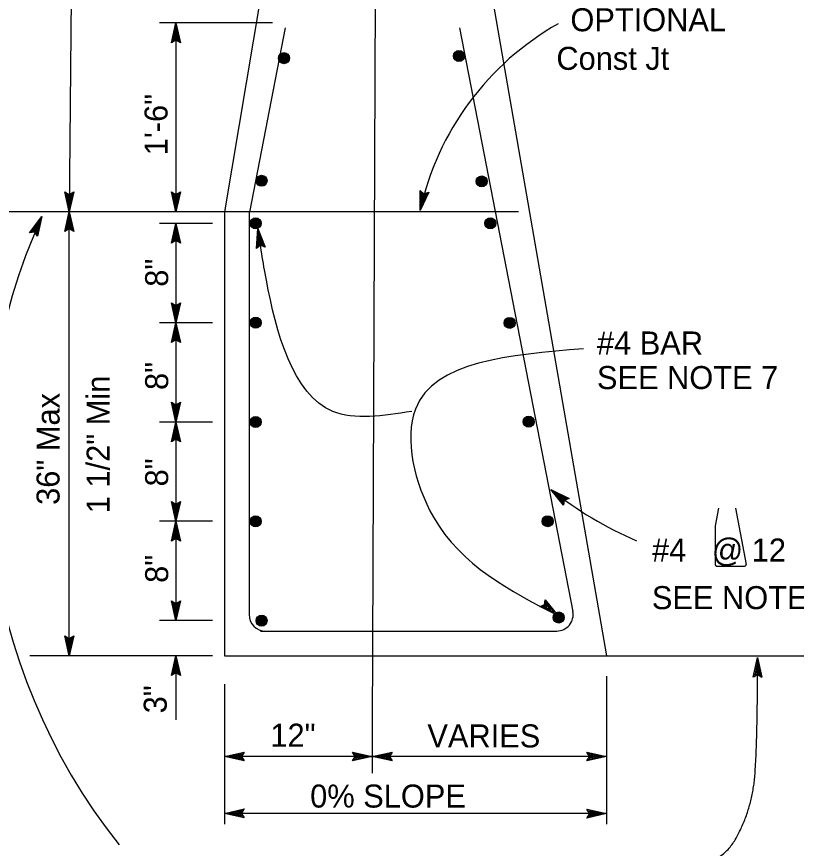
# Model space of a CAD drawing. Extents: x -894 to 866, y -476 to 714.
# Drawn here: x -688.3 to -451.2, y -248.3 to 4.6 of the extents above; entities that cross this region are included whole.
import ezdxf

# ---------------------------------------------------------------- set-up
doc = ezdxf.new("R2010")
doc.units = 0
for name, color, linetype in [('56 Stage 3 Anno', 7, 'Continuous'), ('57 Undefined', 7, 'Continuous'), ('60 Nongeo Data', 7, 'Continuous')]:
    doc.layers.add(name, color=color, linetype=linetype)

msp = doc.modelspace()

# ---------------------------------------------------------------- linework, layer by layer
at = {"layer": '56 Stage 3 Anno'}
for p, q in [((-578.67, 184.76), (-580.17, -211.31)), ((-670.87, 123.28), (-672.32, -54.7)), ((-610.52, 2.69), (-644.86, 2.69)), ((-641.22, -3.31), (-639.88, 2.69)), ((-639.88, 2.69), (-639.88, -54.7)), ((-639.88, 2.69), (-639.88, 2.69)), ((-639.88, 2.69), (-638.55, -3.31)), ((-640.86, -3.09), (-639.88, 1.31)), ((-639.88, 1.3), (-638.91, -3.08)), ((-639.88, -2.51), (-641.22, -3.31)), ((-640.5, -2.86), (-639.88, -0.07)), ((-640.16, -2.68), (-639.88, -1.46)), ((-639.88, -0.07), (-639.26, -2.9)), ((-639.88, -1.46), (-639.61, -2.66)), ((-638.55, -3.31), (-639.88, -2.51)), ((-641.22, -3.31), (-641.22, -3.31)), ((-638.55, -3.31), (-638.55, -3.31)), ((-672.32, -54.7), (-673.65, -48.7)), ((-673.65, -48.7), (-673.65, -48.7)), ((-673.65, -48.7), (-672.32, -49.5)), ((-672.33, -53.3), (-673.29, -48.93)), ((-672.32, -51.93), (-672.95, -49.11)), ((-672.32, -50.55), (-672.59, -49.34)), ((-672.32, -49.5), (-670.98, -48.7)), ((-670.98, -48.7), (-672.32, -54.7)), ((-671.34, -48.91), (-672.32, -53.32)), ((-671.7, -49.15), (-672.32, -51.93)), ((-672.05, -49.32), (-672.32, -50.55)), ((-670.98, -48.7), (-670.98, -48.7)), ((-639.88, -54.7), (-641.21, -48.7)), ((-641.21, -48.7), (-641.21, -48.7)), ((-641.21, -48.7), (-639.88, -49.5)), ((-639.88, -53.3), (-640.85, -48.93)), ((-639.88, -51.93), (-640.5, -49.11)), ((-639.88, -50.55), (-640.14, -49.34)), ((-639.88, -49.5), (-638.54, -48.7)), ((-638.54, -48.7), (-639.88, -54.7)), ((-638.9, -48.91), (-639.88, -53.32)), ((-639.25, -49.15), (-639.88, -51.93)), ((-639.6, -49.32), (-639.88, -50.55)), ((-638.54, -48.7), (-638.54, -48.7)), ((-565.61, -54.36), (-565.63, -48.22)), ((-565.63, -48.22), (-565.63, -48.22)), ((-565.63, -48.22), (-564.5, -49.28)), ((-563.02, -48.79), (-565.61, -54.36)), ((-565.32, -53), (-565.33, -48.52)), ((-563.42, -48.92), (-565.32, -53.02)), ((-565.02, -51.67), (-565.03, -48.77)), ((-563.82, -49.08), (-565.02, -51.67)), ((-564.73, -50.32), (-564.73, -49.08)), ((-564.19, -49.17), (-564.73, -50.32)), ((-564.5, -49.28), (-563.02, -48.79)), ((-563.02, -48.79), (-563.02, -48.79)), ((-673.66, -60.7), (-672.32, -54.7)), ((-672.32, -189.7), (-672.32, -54.7)), ((-672.32, -54.7), (-672.32, -54.7)), ((-672.32, -54.7), (-670.99, -60.7)), ((-672.32, -54.7), (-672.32, -54.7)), ((-639.88, -54.7), (-639.88, -54.7)), ((-565.61, -54.36), (-565.61, -54.36)), ((-684.39, -61.08), (-680.69, -56.17)), ((-683.98, -61.03), (-681.26, -57.43)), ((-681.26, -57.44), (-682.19, -61.82)), ((-680.69, -56.17), (-681.96, -62.18)), ((-680.69, -56.17), (-680.69, -56.17)), ((-673.31, -60.48), (-672.32, -56.08)), ((-672.95, -60.25), (-672.33, -57.46)), ((-672.33, -57.46), (-671.7, -60.28)), ((-672.32, -56.09), (-671.35, -60.46)), ((-683.55, -60.96), (-681.83, -58.69)), ((-683.16, -60.95), (-682.4, -59.94)), ((-682.4, -59.94), (-682.66, -61.15)), ((-681.83, -58.69), (-682.43, -61.52)), ((-672.32, -59.9), (-673.66, -60.7)), ((-672.6, -60.07), (-672.33, -58.84)), ((-672.33, -58.84), (-672.06, -60.05)), ((-670.99, -60.7), (-672.32, -59.9)), ((-628.81, -58.25), (-644.86, -58.25)), ((-641.22, -64.25), (-639.88, -58.25)), ((-640.86, -64.04), (-639.88, -59.63)), ((-639.88, -58.25), (-639.88, -88.45)), ((-639.88, -58.25), (-639.88, -58.25)), ((-639.88, -58.25), (-638.55, -64.25)), ((-639.88, -59.64), (-638.91, -64.02)), ((-615.37, -65.93), (-615, -59.79)), ((-615, -59.79), (-615, -59.79)), ((-615, -59.79), (-612.73, -65.5)), ((-682.84, -60.91), (-684.39, -61.08)), ((-684.39, -61.08), (-684.39, -61.08)), ((-681.96, -62.18), (-682.84, -60.91)), ((-681.96, -62.18), (-681.96, -62.18)), ((-673.66, -60.7), (-673.66, -60.7)), ((-670.99, -60.7), (-670.99, -60.7)), ((-640.5, -63.8), (-639.88, -61.02)), ((-640.16, -63.63), (-639.88, -62.4)), ((-639.88, -61.02), (-639.26, -63.84)), ((-639.88, -62.4), (-639.61, -63.61)), ((-615.05, -65.65), (-614.78, -61.15)), ((-614.77, -61.16), (-613.12, -65.33)), ((-614.73, -65.37), (-614.56, -62.52)), ((-614.56, -62.52), (-613.49, -65.21)), ((-639.88, -63.45), (-641.22, -64.25)), ((-641.22, -64.25), (-641.22, -64.25)), ((-638.55, -64.25), (-639.88, -63.45)), ((-638.55, -64.25), (-638.55, -64.25)), ((-614.17, -64.92), (-615.37, -65.93)), ((-614.42, -65.14), (-614.34, -63.88)), ((-614.34, -63.88), (-613.89, -65.03)), ((-612.73, -65.5), (-614.17, -64.92)), ((-612.73, -65.5), (-612.73, -65.5)), ((-615.37, -65.93), (-615.37, -65.93)), ((-639.88, -88.45), (-641.21, -82.45)), ((-641.21, -82.45), (-641.21, -82.45)), ((-641.21, -82.45), (-639.88, -83.25)), ((-639.88, -87.05), (-640.85, -82.68)), ((-639.88, -85.68), (-640.5, -82.86)), ((-639.88, -84.3), (-640.14, -83.09)), ((-639.88, -83.25), (-638.54, -82.45)), ((-638.54, -82.45), (-639.88, -88.45)), ((-638.9, -82.66), (-639.88, -87.07)), ((-639.25, -82.9), (-639.88, -85.68)), ((-639.6, -83.07), (-639.88, -84.3)), ((-638.54, -82.45), (-638.54, -82.45)), ((-628.81, -88.45), (-644.86, -88.45)), ((-641.22, -94.45), (-639.88, -88.45)), ((-639.88, -88.45), (-639.88, -118.64)), ((-639.88, -88.45), (-639.88, -88.45)), ((-639.88, -88.45), (-639.88, -88.45)), ((-639.88, -88.45), (-638.55, -94.45)), ((-640.86, -94.23), (-639.88, -89.83)), ((-639.88, -89.84), (-638.91, -94.21)), ((-640.5, -94), (-639.88, -91.21)), ((-640.16, -93.82), (-639.88, -92.59)), ((-639.88, -91.21), (-639.26, -94.03)), ((-639.88, -92.59), (-639.61, -93.8)), ((-639.88, -93.65), (-641.22, -94.45)), ((-641.22, -94.45), (-641.22, -94.45)), ((-638.55, -94.45), (-639.88, -93.65)), ((-638.55, -94.45), (-638.55, -94.45)), ((-639.88, -118.64), (-641.21, -112.64)), ((-641.21, -112.64), (-641.21, -112.64)), ((-641.21, -112.64), (-639.88, -113.44)), ((-639.88, -117.25), (-640.85, -112.87)), ((-639.88, -115.88), (-640.5, -113.05)), ((-639.88, -114.49), (-640.14, -113.29)), ((-639.88, -113.44), (-638.54, -112.64)), ((-638.54, -112.64), (-639.88, -118.64)), ((-638.9, -112.85), (-639.88, -117.26)), ((-639.25, -113.09), (-639.88, -115.88)), ((-639.6, -113.26), (-639.88, -114.49)), ((-638.54, -112.64), (-638.54, -112.64)), ((-628.81, -118.64), (-644.86, -118.64)), ((-641.22, -124.64), (-639.88, -118.64)), ((-639.88, -118.64), (-639.88, -148.83)), ((-639.88, -118.64), (-639.88, -118.64)), ((-639.88, -118.64), (-639.88, -118.64)), ((-639.88, -118.64), (-638.55, -124.64)), ((-640.86, -124.42), (-639.88, -120.02)), ((-639.88, -120.03), (-638.91, -124.4)), ((-639.88, -123.84), (-641.22, -124.64)), ((-640.5, -124.19), (-639.88, -121.4)), ((-640.16, -124.01), (-639.88, -122.78)), ((-639.88, -121.4), (-639.26, -124.23)), ((-639.88, -122.78), (-639.61, -123.99)), ((-638.55, -124.64), (-639.88, -123.84)), ((-641.22, -124.64), (-641.22, -124.64)), ((-638.55, -124.64), (-638.55, -124.64)), ((-521.99, -143.94), (-525.84, -139.15)), ((-525.84, -139.15), (-525.84, -139.15)), ((-525.84, -139.15), (-520.32, -141.85)), ((-521.94, -143.53), (-524.76, -140.01)), ((-524.75, -140.01), (-520.73, -141.99)), ((-521.89, -143.1), (-523.68, -140.87)), ((-523.68, -140.87), (-521.08, -142.15)), ((-639.88, -148.83), (-641.21, -142.83)), ((-641.21, -142.83), (-641.21, -142.83)), ((-641.21, -142.83), (-639.88, -143.63)), ((-639.88, -147.44), (-640.85, -143.07)), ((-639.88, -146.07), (-640.5, -143.24)), ((-639.88, -144.69), (-640.14, -143.48)), ((-639.88, -143.63), (-638.54, -142.83)), ((-638.54, -142.83), (-639.88, -148.83)), ((-638.9, -143.05), (-639.88, -147.45)), ((-639.25, -143.28), (-639.88, -146.07)), ((-639.6, -143.46), (-639.88, -144.69)), ((-638.54, -142.83), (-638.54, -142.83)), ((-521.82, -142.72), (-522.6, -141.74)), ((-522.6, -141.74), (-521.49, -142.28)), ((-521.78, -142.39), (-521.99, -143.94)), ((-521.99, -143.94), (-521.99, -143.94)), ((-520.32, -141.85), (-521.78, -142.39)), ((-520.32, -141.85), (-520.32, -141.85)), ((-628.81, -148.83), (-644.86, -148.83)), ((-641.22, -154.83), (-639.88, -148.83)), ((-639.88, -148.83), (-639.88, -179.02)), ((-639.88, -148.83), (-639.88, -148.83)), ((-639.88, -148.83), (-639.88, -148.83)), ((-639.88, -148.83), (-638.55, -154.83)), ((-640.86, -154.61), (-639.88, -150.21)), ((-640.5, -154.38), (-639.88, -151.59)), ((-639.88, -150.22), (-638.91, -154.6)), ((-639.88, -151.59), (-639.26, -154.42)), ((-639.88, -154.03), (-641.22, -154.83)), ((-640.16, -154.2), (-639.88, -152.98)), ((-639.88, -152.98), (-639.61, -154.18)), ((-638.55, -154.83), (-639.88, -154.03)), ((-641.22, -154.83), (-641.22, -154.83)), ((-638.55, -154.83), (-638.55, -154.83)), ((-639.88, -179.02), (-641.21, -173.02)), ((-641.21, -173.02), (-641.21, -173.02)), ((-641.21, -173.02), (-639.88, -173.82)), ((-639.88, -177.63), (-640.85, -173.26)), ((-639.88, -176.26), (-640.5, -173.44)), ((-639.88, -174.88), (-640.14, -173.67)), ((-639.88, -173.82), (-638.54, -173.02)), ((-638.54, -173.02), (-639.88, -179.02)), ((-638.9, -173.24), (-639.88, -177.64)), ((-639.25, -173.47), (-639.88, -176.26)), ((-639.6, -173.65), (-639.88, -174.88)), ((-638.54, -173.02), (-638.54, -173.02)), ((-529.26, -174.78), (-527.81, -174.23)), ((-525.9, -175.74), (-528.5, -174.48)), ((-526.98, -174.88), (-528.09, -174.34)), ((-527.81, -174.23), (-527.61, -172.68)), ((-527.77, -173.91), (-526.98, -174.88)), ((-527.7, -173.53), (-525.9, -175.74)), ((-527.66, -173.1), (-524.81, -176.6)), ((-527.61, -172.68), (-527.61, -172.68)), ((-527.61, -172.68), (-523.73, -177.46)), ((-523.73, -177.46), (-529.26, -174.78)), ((-529.26, -174.78), (-529.26, -174.78)), ((-524.82, -176.6), (-528.85, -174.64)), ((-628.81, -179.02), (-644.86, -179.02)), ((-639.88, -179.02), (-639.88, -179.02)), ((-523.73, -177.46), (-523.73, -177.46)), ((-672.32, -189.7), (-673.65, -183.7)), ((-673.65, -183.7), (-673.65, -183.7)), ((-673.65, -183.7), (-672.32, -184.5)), ((-672.33, -188.3), (-673.29, -183.93)), ((-672.32, -186.93), (-672.95, -184.11)), ((-672.32, -185.55), (-672.59, -184.34)), ((-672.32, -184.5), (-670.98, -183.7)), ((-670.98, -183.7), (-672.32, -189.7)), ((-671.34, -183.91), (-672.32, -188.32)), ((-671.7, -184.15), (-672.32, -186.93)), ((-672.05, -184.32), (-672.32, -185.55)), ((-670.98, -183.7), (-670.98, -183.7)), ((-628.81, -189.7), (-684.35, -189.7)), ((-672.32, -189.7), (-672.32, -189.7)), ((-641.22, -195.7), (-639.88, -189.7)), ((-640.86, -195.48), (-639.88, -191.08)), ((-639.88, -189.7), (-639.88, -209.22)), ((-639.88, -189.7), (-639.88, -189.7)), ((-639.88, -189.7), (-638.55, -195.7)), ((-639.88, -191.09), (-638.91, -195.46)), ((-640.5, -195.25), (-639.88, -192.46)), ((-640.16, -195.07), (-639.88, -193.84)), ((-639.88, -192.46), (-639.26, -195.28)), ((-639.88, -193.84), (-639.61, -195.05)), ((-639.88, -194.9), (-641.22, -195.7)), ((-641.22, -195.7), (-641.22, -195.7)), ((-638.55, -195.7), (-639.88, -194.9)), ((-638.55, -195.7), (-638.55, -195.7)), ((-508.92, -195.88), (-508.92, -240.87)), ((-625.17, -198.3), (-625.17, -240.87)), ((-580.17, -211.31), (-580.17, -225.36)), ((-625.17, -220.36), (-619.17, -219.03)), ((-623.78, -220.35), (-619.4, -219.38)), ((-622.41, -220.36), (-619.58, -219.73)), ((-619.17, -219.03), (-619.97, -220.36)), ((-619.17, -219.03), (-619.17, -219.03)), ((-585.37, -220.36), (-586.17, -219.02)), ((-586.17, -219.02), (-586.17, -219.02)), ((-586.17, -219.02), (-580.17, -220.36)), ((-585.95, -219.37), (-581.55, -220.35)), ((-585.72, -219.73), (-582.93, -220.35)), ((-580.17, -220.36), (-574.17, -219.03)), ((-578.78, -220.35), (-574.4, -219.38)), ((-577.41, -220.36), (-574.58, -219.73)), ((-574.17, -219.03), (-574.97, -220.36)), ((-574.17, -219.03), (-574.17, -219.03)), ((-514.12, -220.36), (-514.92, -219.02)), ((-514.92, -219.02), (-514.92, -219.02)), ((-514.92, -219.02), (-508.92, -220.36)), ((-514.7, -219.37), (-510.3, -220.35)), ((-514.47, -219.73), (-511.68, -220.35)), ((-580.17, -220.36), (-625.17, -220.36)), ((-619.17, -221.7), (-625.17, -220.36)), ((-625.17, -220.36), (-625.17, -220.36)), ((-619.39, -221.34), (-623.79, -220.36)), ((-619.62, -220.98), (-622.41, -220.36)), ((-621.02, -220.36), (-619.82, -220.09)), ((-619.8, -220.63), (-621.02, -220.36)), ((-619.97, -220.36), (-619.17, -221.7)), ((-619.17, -221.7), (-619.17, -221.7)), ((-580.17, -220.36), (-586.17, -221.69)), ((-586.17, -221.69), (-585.37, -220.36)), ((-586.17, -221.69), (-586.17, -221.69)), ((-581.56, -220.36), (-585.93, -221.33)), ((-582.93, -220.35), (-585.76, -220.98)), ((-585.54, -220.08), (-584.31, -220.35)), ((-584.31, -220.35), (-585.52, -220.62)), ((-508.92, -220.36), (-580.17, -220.36)), ((-574.17, -221.7), (-580.17, -220.36)), ((-580.17, -220.36), (-580.17, -220.36)), ((-580.17, -220.36), (-580.17, -220.36)), ((-574.39, -221.34), (-578.79, -220.36)), ((-574.62, -220.98), (-577.41, -220.36)), ((-576.02, -220.36), (-574.82, -220.09)), ((-574.8, -220.63), (-576.02, -220.36)), ((-574.97, -220.36), (-574.17, -221.7)), ((-574.17, -221.7), (-574.17, -221.7)), ((-508.92, -220.36), (-514.92, -221.69)), ((-514.92, -221.69), (-514.12, -220.36)), ((-514.92, -221.69), (-514.92, -221.69)), ((-510.31, -220.36), (-514.68, -221.33)), ((-511.68, -220.35), (-514.51, -220.98)), ((-514.29, -220.08), (-513.06, -220.35)), ((-513.06, -220.35), (-514.27, -220.62)), ((-508.92, -220.36), (-508.92, -220.36)), ((-625.17, -237.63), (-619.17, -236.3)), ((-619.17, -238.97), (-625.17, -237.63)), ((-625.17, -237.63), (-625.17, -237.63)), ((-619.39, -238.61), (-623.79, -237.63)), ((-623.78, -237.62), (-619.4, -236.65)), ((-622.41, -237.63), (-619.58, -237)), ((-619.62, -238.25), (-622.41, -237.63)), ((-621.02, -237.63), (-619.82, -237.36)), ((-619.8, -237.9), (-621.02, -237.63)), ((-619.17, -236.3), (-619.97, -237.63)), ((-619.97, -237.63), (-619.17, -238.97)), ((-619.17, -236.3), (-619.17, -236.3)), ((-514.12, -237.72), (-514.92, -236.38)), ((-514.92, -236.38), (-514.92, -236.38)), ((-514.92, -236.38), (-508.92, -237.72)), ((-514.7, -236.73), (-510.3, -237.72)), ((-514.47, -237.09), (-511.68, -237.71)), ((-514.29, -237.44), (-513.06, -237.71)), ((-513.06, -237.71), (-514.27, -237.98)), ((-508.92, -237.72), (-625.17, -237.72)), ((-619.17, -238.97), (-619.17, -238.97)), ((-508.92, -237.72), (-514.92, -239.05)), ((-514.92, -239.05), (-514.12, -237.72)), ((-514.92, -239.05), (-514.92, -239.05)), ((-510.31, -237.72), (-514.68, -238.69)), ((-511.68, -237.71), (-514.51, -238.34)), ((-508.92, -237.72), (-508.92, -237.72))]:
    msp.add_line(p, q, dxfattribs=at)
msp.add_lwpolyline([(-464.32, -196.18), (-463, -190.28), (-461.69, -196.19), (-462.04, -195.98), (-462.99, -191.65), (-463.97, -195.98), (-463.62, -195.77), (-463, -193), (-462.39, -195.77), (-462.73, -195.56), (-463, -194.36), (-463.27, -195.56), (-463, -195.4), (-461.69, -196.19), (-463, -195.4)], close=True, dxfattribs=at)
for centre, radius, start, end in [((-481.27, -72.8), 86.34, 119.393, 167.6701), ((-512.85, -132.47), 184.36, 155.5532, 218.4862), ((-454.84, -50.31), 113.73, 231.3685, 246.6818)]:
    msp.add_arc(centre, radius, start, end, dxfattribs=at)
for points in [[(-568.2, -115.4), (-592.2, -115.4), (-612.39, -75.49), (-615, -59.79)], [(-515.9, -96.37), (-567.04, -114.71), (-561.56, -147.57), (-523.73, -177.46)]]:
    msp.add_spline(points, degree=3, dxfattribs=at)
msp.add_open_spline([(-486.83, -253.98), (-474.4, -253.98), (-464.7, -236.43), (-463, -216.33), (-463, -190.28)], degree=2, dxfattribs=at)
at = {"layer": '57 Undefined'}
for p, q in [((-474.86, -144.81), (-475.9, -150.19)), ((-469.77, -144.81), (-466.43, -161.99)), ((-475.92, -150.18), (-475.92, -161.96)), ((-468.73, -150.18), (-468.7, -150.22)), ((-475.57, -162.42), (-466.84, -162.42)), ((-580.73, -220.36), (-579.44, -220.36))]:
    msp.add_line(p, q, dxfattribs=at)
for centre, start, end in [((-466.93, -161.94), 270, 10.9929), ((-475.44, -161.94), 180, 270)]:
    msp.add_arc(centre, 0.48, start, end, dxfattribs=at)
at = {"layer": '60 Nongeo Data'}
for p, q in [((-595.84, 119.24), (-625.17, -54.7)), ((-562.56, 119.24), (-508.92, -189.7)), ((-606.65, 1.24), (-617.55, -54.86)), ((-553.69, 1.24), (-519.18, -176.24)), ((-535.69, -54.7), (-776.91, -54.7)), ((-625.17, -54.7), (-625.17, -189.7)), ((-617.66, -54.7), (-617.66, -177.43)), ((-614.13, -182.2), (-524.09, -182.2)), ((-628.81, -189.7), (-684.35, -189.7)), ((-625.17, -189.7), (-421.26, -189.7))]:
    msp.add_line(p, q, dxfattribs=at)
for centre, radius in [((-607.04, -8.01), 1.68), ((-607.04, -8.01), 1.55), ((-607.04, -8.01), 1.41), ((-607.04, -8.01), 1.28), ((-607.04, -8.01), 1.14), ((-607.04, -8.01), 1.01), ((-607.04, -8.01), 0.874), ((-607.04, -8.01), 0.739), ((-607.04, -8.01), 0.605), ((-607.04, -8.01), 0.47), ((-553.83, -7.38), 1.68), ((-553.83, -7.38), 1.55), ((-553.83, -7.38), 1.41), ((-553.83, -7.38), 1.28), ((-553.83, -7.38), 1.14), ((-553.83, -7.38), 1.01), ((-553.83, -7.38), 0.874), ((-553.83, -7.38), 0.739), ((-553.83, -7.38), 0.605), ((-553.83, -7.38), 0.47), ((-553.83, -7.38), 0.336), ((-553.83, -7.38), 0.202), ((-553.83, -7.38), 0.0672), ((-607.04, -8.01), 0.336), ((-607.04, -8.01), 0.202), ((-607.04, -8.01), 0.0672), ((-613.86, -45.29), 1.68), ((-613.86, -45.29), 1.55), ((-613.86, -45.29), 1.41), ((-613.86, -45.29), 1.28), ((-613.86, -45.29), 1.14), ((-613.86, -45.29), 1.01), ((-613.86, -45.29), 0.874), ((-613.86, -45.29), 0.739), ((-613.86, -45.29), 0.605), ((-613.86, -45.29), 0.47), ((-613.86, -45.29), 0.336), ((-613.86, -45.29), 0.202), ((-613.86, -45.29), 0.0672), ((-546.9, -45.49), 1.68), ((-546.9, -45.49), 1.55), ((-546.9, -45.49), 1.41), ((-546.9, -45.49), 1.28), ((-546.9, -45.49), 1.14), ((-546.9, -45.49), 1.01), ((-546.9, -45.49), 0.874), ((-546.9, -45.49), 0.739), ((-546.9, -45.49), 0.605), ((-546.9, -45.49), 0.47), ((-546.9, -45.49), 0.336), ((-546.9, -45.49), 0.202), ((-546.9, -45.49), 0.0672), ((-615.67, -58.25), 1.68), ((-615.67, -58.25), 1.55), ((-615.67, -58.25), 1.41), ((-615.67, -58.25), 1.28), ((-615.67, -58.25), 1.14), ((-615.67, -58.25), 1.01), ((-615.67, -58.25), 0.874), ((-615.67, -58.25), 0.739), ((-615.67, -58.25), 0.605), ((-615.67, -58.25), 0.47), ((-615.67, -58.25), 0.336), ((-615.67, -58.25), 0.202), ((-544.28, -58.25), 1.68), ((-544.28, -58.25), 1.55), ((-544.28, -58.25), 1.41), ((-544.28, -58.25), 1.28), ((-544.28, -58.25), 1.14), ((-544.28, -58.25), 1.01), ((-544.28, -58.25), 0.874), ((-544.28, -58.25), 0.739), ((-544.28, -58.25), 0.605), ((-544.28, -58.25), 0.47), ((-544.28, -58.25), 0.336), ((-544.28, -58.25), 0.202), ((-615.67, -58.25), 0.0672), ((-544.28, -58.25), 0.0672), ((-615.67, -88.44), 1.68), ((-615.67, -88.44), 1.55), ((-615.67, -88.44), 1.41), ((-615.67, -88.44), 1.28), ((-615.67, -88.44), 1.14), ((-615.67, -88.44), 1.01), ((-615.67, -88.44), 0.874), ((-615.67, -88.44), 0.739), ((-615.67, -88.44), 0.605), ((-615.67, -88.44), 0.47), ((-615.67, -88.44), 0.336), ((-615.67, -88.44), 0.202), ((-615.67, -88.44), 0.0672), ((-538.39, -88.5), 1.68), ((-538.39, -88.5), 1.55), ((-538.39, -88.5), 1.41), ((-538.39, -88.5), 1.28), ((-538.39, -88.5), 1.14), ((-538.39, -88.5), 1.01), ((-538.39, -88.5), 0.874), ((-538.39, -88.5), 0.739), ((-538.39, -88.5), 0.605), ((-538.39, -88.5), 0.47), ((-538.39, -88.5), 0.336), ((-538.39, -88.5), 0.202), ((-538.39, -88.5), 0.0672), ((-615.67, -118.64), 1.68), ((-615.67, -118.64), 1.55), ((-615.67, -118.64), 1.41), ((-615.67, -118.64), 1.28), ((-615.67, -118.64), 1.14), ((-615.67, -118.64), 1.01), ((-615.67, -118.64), 0.874), ((-615.67, -118.64), 0.739), ((-615.67, -118.64), 0.605), ((-615.67, -118.64), 0.47), ((-615.67, -118.64), 0.336), ((-615.67, -118.64), 0.202), ((-615.67, -118.64), 0.0672), ((-532.65, -118.54), 1.68), ((-532.65, -118.54), 1.55), ((-532.65, -118.54), 1.41), ((-532.65, -118.54), 1.28), ((-532.65, -118.54), 1.14), ((-532.65, -118.54), 1.01), ((-532.65, -118.54), 0.874), ((-532.65, -118.54), 0.739), ((-532.65, -118.54), 0.605), ((-532.65, -118.54), 0.47), ((-532.65, -118.54), 0.336), ((-532.65, -118.54), 0.202), ((-532.65, -118.54), 0.0672), ((-615.67, -148.83), 1.68), ((-615.67, -148.83), 1.55), ((-615.67, -148.83), 1.41), ((-615.67, -148.83), 1.28), ((-615.67, -148.83), 1.14), ((-615.67, -148.83), 1.01), ((-615.67, -148.83), 0.874), ((-615.67, -148.83), 0.739), ((-615.67, -148.83), 0.605), ((-615.67, -148.83), 0.47), ((-615.67, -148.83), 0.336), ((-615.67, -148.83), 0.202), ((-615.67, -148.83), 0.0672), ((-526.82, -148.8), 1.68), ((-526.82, -148.8), 1.55), ((-526.82, -148.8), 1.41), ((-526.82, -148.8), 1.28), ((-526.82, -148.8), 1.14), ((-526.82, -148.8), 1.01), ((-526.82, -148.8), 0.874), ((-526.82, -148.8), 0.739), ((-526.82, -148.8), 0.605), ((-526.82, -148.8), 0.47), ((-526.82, -148.8), 0.336), ((-526.82, -148.8), 0.202), ((-526.82, -148.8), 0.0672), ((-523.48, -178.08), 1.68), ((-523.48, -178.08), 1.55), ((-523.48, -178.08), 1.41), ((-523.48, -178.08), 1.28), ((-523.48, -178.08), 1.14), ((-613.86, -179.02), 1.68), ((-613.86, -179.02), 1.55), ((-613.86, -179.02), 1.41), ((-613.86, -179.02), 1.28), ((-613.86, -179.02), 1.14), ((-613.86, -179.02), 1.01), ((-613.86, -179.02), 0.874), ((-613.86, -179.02), 0.739), ((-613.86, -179.02), 0.605), ((-613.86, -179.02), 0.47), ((-613.86, -179.02), 0.336), ((-613.86, -179.02), 0.202), ((-613.86, -179.02), 0.0672), ((-523.48, -178.08), 1.01), ((-523.48, -178.08), 0.874), ((-523.48, -178.08), 0.739), ((-523.48, -178.08), 0.605), ((-523.48, -178.08), 0.47), ((-523.48, -178.08), 0.336), ((-523.48, -178.08), 0.202), ((-523.48, -178.08), 0.0672)]:
    msp.add_circle(centre, radius, dxfattribs=at)
for centre, start, end in [((-524.09, -177.19), 270, 10.9929), ((-612.67, -177.19), 180, 270)]:
    msp.add_arc(centre, 5, start, end, dxfattribs=at)

# ---------------------------------------------------------------- texts
at = {"layer": '57 Undefined'}
for s, p in [('OPTIONAL', (-519.93, 0.17)), (' Const Jt', (-526.8, -11.57)), ('#4 BAR', (-511.86, -98.12)), ('SEE NOTE 7', (-511.86, -108.62)), ('#4   @ 12', (-495.1, -161.06)), ('SEE NOTE 6', (-495.15, -175.54)), ('12"', (-611.17, -217.36)), ('VARIES', (-563.42, -217.58)), ('0% SLOPE', (-599.07, -235.87))]:
    msp.add_text(s, height=7, dxfattribs=at).set_placement(p)
for s, p in [('1\'-6"', (-642.45, -37.52)), ('8"', (-642.26, -77.51)), ('8"', (-642.26, -108.9)), ('1 1/2" Min', (-660.06, -146.37)), ('36" Max', (-675.29, -143.84)), ('8"', (-642.26, -138.22)), ('8"', (-642.26, -167.55)), ('3"', (-642.7, -207.22))]:
    msp.add_text(s, height=7, rotation=90, dxfattribs=at).set_placement(p)

doc.saveas('drawing.dxf')
